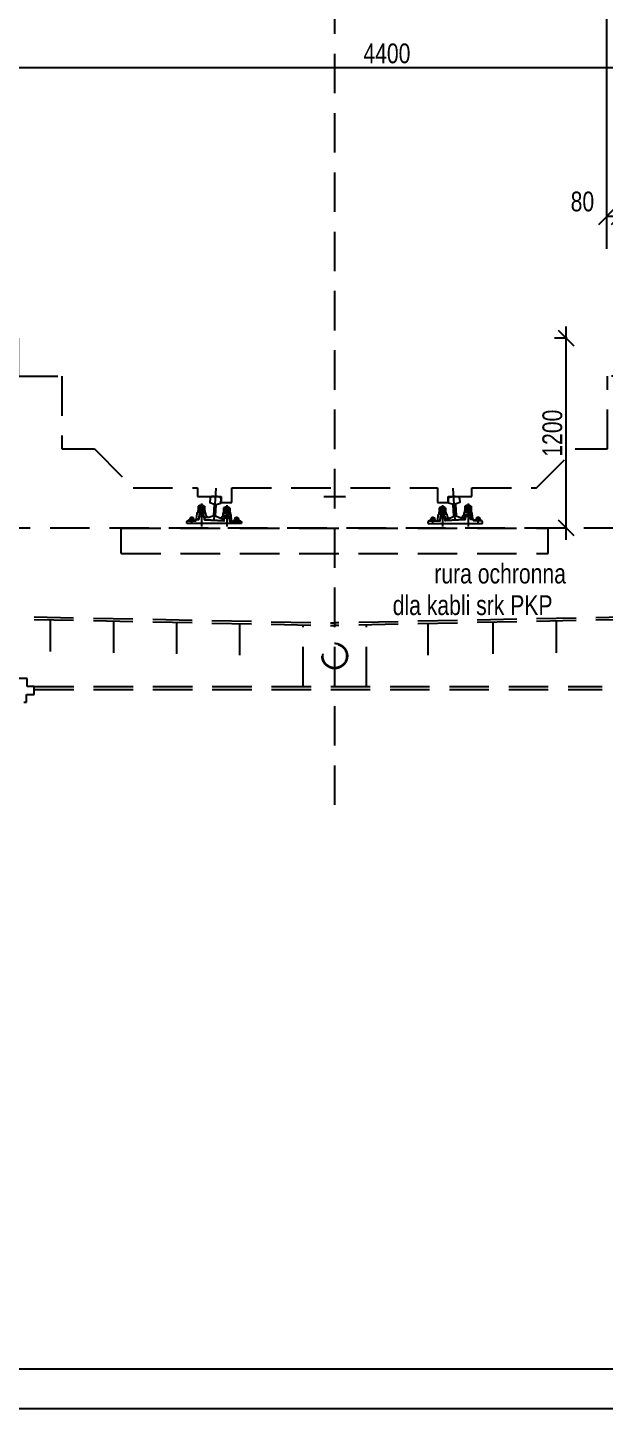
# Model space of a CAD drawing. Header units: millimetres. Extents: x -1069826 to 2704411, y -432732 to 412301.
# Drawn here: x 524699 to 528346, y -25263 to -16532 of the extents above; entities that cross this region are included whole.
import ezdxf

# ---------------------------------------------------------------- set-up
doc = ezdxf.new("R2010")
doc.units = ezdxf.units.MM
doc.header["$LTSCALE"] = 1000
doc.header["$MEASUREMENT"] = 0
doc.linetypes.add('HIDDEN', pattern=[0.375, 0.25, -0.125])
for name, color, linetype in [('0-RAM-L', 7, 'Continuous'), ('0-T', 7, 'Continuous'), ('00XX00-T', 7, 'Continuous'), ('DROGO-T', 7, 'Continuous')]:
    doc.layers.add(name, color=color, linetype=linetype)
doc.styles.add('CDMSTYLE', font='CDMSIMPL', dxfattribs={"width": 0.8, "bigfont": 'CDMBIGPL'})
doc.dimstyles.new('CDMOG-MM-50', dxfattribs={"dimscale": 50, "dimtxt": 2.5, "dimasz": 1, "dimexe": 1.5, "dimexo": 5, "dimgap": 0.5, "dimtad": 1, "dimdec": 0, "dimrnd": 1, "dimzin": 1, "dimdsep": 46, "dimtxsty": 'CDMSTYLE', "dimblk1": 'OBLIQUE', "dimblk2": 'OBLIQUE', "dimsah": 1, "dimtsz": 1, "dimcen": -2.5, "dimdle": 1.5, "dimclrd": 9, "dimclre": 9, "dimclrt": 9, "dimadec": 0, "dimazin": 0, "dimtfac": 1, "dimtmove": 2, "dimatfit": 3, "dimldrblk": 'OBLIQUE', "dimfxl": 1, "dimtvp": 1, "dimtolj": 1, "dimtzin": 0, "dimarcsym": 0})

# ---------------------------------------------------------------- blocks, each defined once
blk = doc.blocks.new('*D13')
at = {"color": 9, "linetype": 'ByBlock', "transparency": 16777216}
for p, q in [((524391.1, -16992), (524491.1, -16892)), ((528791.1, -16992), (528891.1, -16892)), ((528841.1, -17319.3), (528841.1, -16867)), ((524366.1, -16942), (528916.1, -16942))]:
    blk.add_line(p, q, dxfattribs=at)
at = {"layer": 'Defpoints', "color": 0, "linetype": 'ByBlock', "transparency": 16777216}
for p in [(528841.1, -16942), (524441.1, -17569.3), (528841.1, -17569.3)]:
    blk.add_point(p, dxfattribs=at)
at = {"color": 9, "linetype": 'ByBlock', "transparency": 16777216, "insert": (526970.9, -16854.5), "char_height": 125, "attachment_point": 5, "style": 'CDMSTYLE'}
blk.add_mtext('\\A1;4400', dxfattribs=at)
blk = doc.blocks.new('_OBLIQUE')
at = {"color": 0, "linetype": 'ByBlock'}
blk.add_line((-0.5, -0.5), (0.5, 0.5), dxfattribs=at)
blk = doc.blocks.new('A$C05BD7996')
at = {"color": 40, "linetype": 'HIDDEN'}
for p, q in [((1020, 4918.5), (940, 4868.5)), ((3380, 4918.5), (1020, 4918.5)), ((3460, 4868.5), (3380, 4918.5)), ((940, 4868.5), (600, 4568.5)), ((3800, 4568.5), (3460, 4868.5)), ((600, 4568.5), (400, 4318.5)), ((4000, 4318.5), (3800, 4568.5)), ((400, 4318.5), (300, 3918.5)), ((4100, 3918.5), (4000, 4318.5)), ((300, 3918.5), (200, 3118.5)), ((4200, 3118.5), (4100, 3918.5)), ((200, 3118.5), (0, 3118.5)), ((0, 3118.5), (0, 1068.5)), ((4400, 3118.5), (4200, 3118.5)), ((4400, 1068.5), (4400, 3118.5)), ((0, 1068.5), (200, 1068.5)), ((4200, 1068.5), (4400, 1068.5)), ((475, 828.5), (475, 368.5)), ((3925, 368.5), (3925, 828.5)), ((475, 368.5), (680, 368.5)), ((680, 368.5), (925, 123.5)), ((3475, 123.5), (3720, 368.5)), ((3720, 368.5), (3925, 368.5)), ((925, 123.5), (1332.5, 123.5)), ((1332.5, 123.5), (1332.5, 68.5)), ((1549.5, 30.5), (1549.5, 123.5)), ((1549.5, 123.5), (2850.5, 123.5)), ((2850.5, 123.5), (2850.5, 30.5)), ((3067.5, 68.5), (3067.5, 123.5)), ((3067.5, 123.5), (3475, 123.5)), ((1332.5, 68.5), (1482.5, 68.5)), ((1482.5, 68.5), (1482.5, 30.5)), ((1482.5, 30.5), (1549.5, 30.5)), ((2850.5, 30.5), (2917.5, 30.5)), ((2917.5, 30.5), (2917.5, 68.5)), ((2917.5, 68.5), (3067.5, 68.5))]:
    blk.add_line(p, q, dxfattribs=at)
at = {"layer": '0-T', "color": 40, "linetype": 'HIDDEN'}
for p, q in [((200, 828.5), (200, 1068.5)), ((4200, 828.5), (4200, 1068.5)), ((200, 828.5), (475, 828.5)), ((4200, 828.5), (3925, 828.5))]:
    blk.add_line(p, q, dxfattribs=at)
at = {"layer": '0-T', "color": 9, "linetype": 'Continuous'}
for p, q in [((2200, 0), (2200, 137)), ((2131.5, 68.5), (2268.5, 68.5))]:
    blk.add_line(p, q, dxfattribs=at)
blk = doc.blocks.new('A$C3471609C')
at = {"layer": '0-T', "color": 9, "linetype": 'Continuous'}
blk.add_blockref('A$C05BD7996', (0, 0), dxfattribs=at)
blk = doc.blocks.new('*D108')
at = {"color": 9, "linetype": 'ByBlock', "transparency": 16777216}
for p, q in [((528311.1, -16216), (528411.1, -16116)), ((528361.1, -17924), (528361.1, -16091)), ((540111.1, -16216), (540211.1, -16116)), ((540161.1, -17876.7), (540161.1, -16091)), ((528286.1, -16166), (540236.1, -16166))]:
    blk.add_line(p, q, dxfattribs=at)
at = {"layer": 'Defpoints', "color": 0, "linetype": 'ByBlock', "transparency": 16777216}
for p in [(540161.1, -16166), (540161.1, -18126.7), (528361.1, -18174)]:
    blk.add_point(p, dxfattribs=at)
at = {"color": 9, "linetype": 'ByBlock', "transparency": 16777216, "insert": (534261.1, -16078.5), "char_height": 125, "attachment_point": 5, "style": 'CDMSTYLE'}
blk.add_mtext('\\A1;\\C1;11800', dxfattribs=at)
blk = doc.blocks.new('*D113')
at = {"color": 9, "linetype": 'ByBlock', "transparency": 16777216}
for p, q in [((528311.1, -17775.6), (528411.1, -17675.6)), ((528361.1, -17930.4), (528361.1, -17650.6)), ((528391.1, -17775.6), (528491.1, -17675.6)), ((528441.1, -17930.4), (528441.1, -17650.6)), ((528516.1, -17725.6), (528361.1, -17725.6))]:
    blk.add_line(p, q, dxfattribs=at)
at = {"layer": 'Defpoints', "color": 0, "linetype": 'ByBlock', "transparency": 16777216}
for p in [(528361.1, -17725.6), (528361.1, -18180.4), (528441.1, -18180.4)]:
    blk.add_point(p, dxfattribs=at)
at = {"color": 9, "linetype": 'ByBlock', "transparency": 16777216, "insert": (528207.2, -17631.9), "char_height": 125, "attachment_point": 5, "style": 'CDMSTYLE'}
blk.add_mtext('\\A1;80', dxfattribs=at)
blk = doc.blocks.new('SZPKOL')
at = {"color": 0, "linetype": 'ByBlock'}
blk.add_lwpolyline([(12.4, 4, 0.138548), (-12.3, 5.1), (-9.4, 21.8), (0, 23.9), (9.4, 21.8)], format="xyb", close=True, dxfattribs=at)
for start, end in [(102.91054, 124.24217), (55.75783, 72.09979)]:
    blk.add_arc((-1.8, -37.6), 45.5, start, end, dxfattribs=at)
blk = doc.blocks.new('SRUKOL')
at = {"color": 0, "linetype": 'ByBlock'}
for p, q in [((0, 10), (-22, 10)), ((-22, 10), (-22, 0)), ((-11, 5), (-22, 5)), ((0, 0), (-22, 0)), ((-20, 37.2), (-20, 24)), ((-20, 24), (-20, 11.3)), ((-17, 5), (-17, 0)), ((0, 38.6), (-15, 38.6)), ((0, 10), (-15, 10)), ((-12.7, 41.6), (-10.1, 43.8)), ((-12.7, 38.6), (-12.7, 41.6)), ((-12.7, 41.6), (12.5, 41.6)), ((-12, 5), (-12, 0)), ((-11, 10), (11, 5)), ((-11, 5), (11, 0)), ((-10.1, 43.8), (-10.1, 38.4)), ((-10.1, 43.8), (9.9, 43.8)), ((-10.1, 37.3), (-10.1, 24)), ((-10.1, 24), (-10.1, 11.2)), ((0, 38.6), (15, 38.6)), ((0, 10), (15, 10)), ((0, 10), (22, 10)), ((0, 0), (22, 0)), ((12.5, 41.6), (9.9, 43.8)), ((9.9, 43.8), (9.9, 38.4)), ((10.1, 37.3), (10.1, 24)), ((10.1, 24), (10.1, 11.2)), ((11, 5), (22, 5)), ((12, 10), (12, 5)), ((12.5, 38.6), (12.5, 41.6)), ((17, 10), (17, 5)), ((20, 37.2), (20, 24)), ((20, 24), (20, 11.3)), ((22, 10), (22, 0))]:
    blk.add_line(p, q, dxfattribs=at)
for centre, radius, start, end in [((-15, 28.6), 10, 60, 120), ((-15, 20), 10, 240, 300), ((0, -1.4), 40, 90, 104.60152), ((0, 50), 40, 255.39848, 270), ((0, -1.4), 40, 75.39848, 90), ((0, 50), 40, 270, 284.60152), ((15, 28.6), 10, 60, 120), ((15, 20), 10, 240, 300)]:
    blk.add_arc(centre, radius, start, end, dxfattribs=at)
blk = doc.blocks.new('*D751')
at = {"color": 9, "linetype": 'ByBlock', "transparency": 16777216}
for p, q in [((528105.1, -19771.2), (528105.1, -18421.2)), ((528111.1, -18496.2), (528030.1, -18496.2)), ((528155.1, -18546.2), (528055.1, -18446.2)), ((528111.1, -19696.2), (528030.1, -19696.2)), ((528155.1, -19746.2), (528055.1, -19646.2))]:
    blk.add_line(p, q, dxfattribs=at)
at = {"layer": 'Defpoints', "color": 0, "linetype": 'ByBlock', "transparency": 16777216}
for p in [(528105.1, -18496.2), (528361.1, -18496.2), (528361.1, -19696.2)]:
    blk.add_point(p, dxfattribs=at)
at = {"color": 9, "linetype": 'ByBlock', "transparency": 16777216, "insert": (528017.6, -19096.2), "char_height": 125, "attachment_point": 5, "rotation": 90, "style": 'CDMSTYLE'}
blk.add_mtext('\\A1;1200', dxfattribs=at)

msp = doc.modelspace()

# ---------------------------------------------------------------- linework, layer by layer
at = {"color": 40, "linetype": 'HIDDEN'}
for p, q in [((526641.1144, -21447.0111), (526641.1144, -14164.2624)), ((528841.1144, -19696.1741), (524441.1144, -19696.1741)), ((525291.1144, -19696.1741), (527991.1144, -19696.1741)), ((525291.1144, -19856.1741), (525291.1144, -19696.1741)), ((527991.1144, -19856.1741), (527991.1144, -19696.1741)), ((525291.1144, -19856.1741), (527991.1144, -19856.1741))]:
    msp.add_line(p, q, dxfattribs=at)
at = {"color": 40, "linetype": 'ByBlock'}
for p, q in [((525879.2179, -19647.3021), (525891.858, -19444.0061)), ((527403.011, -19647.3021), (527390.3708, -19444.0061)), ((525878.6079, -19495.5519), (525888.4643, -19496.1648)), ((525898.3207, -19496.7776), (525888.4643, -19496.1648)), ((527383.9082, -19496.7776), (527393.7646, -19496.1648)), ((527403.621, -19495.5519), (527393.7646, -19496.1648)), ((525737.9588, -19666.3021), (525737.9588, -19622.9527)), ((526021.7179, -19666.3021), (526021.7179, -19622.9527)), ((527261.8701, -19666.3021), (527261.8701, -19622.9527)), ((527547.5496, -19666.3021), (527547.5496, -19622.9527))]:
    msp.add_line(p, q, dxfattribs=at)
at = {"color": 40, "linetype": 'Continuous'}
for p, q in [((525798.3129, -19540.0597), (525798.3129, -19685.4058)), ((525959.0114, -19552.4152), (525959.0114, -19685.4058)), ((527323.2175, -19552.4152), (527323.2175, -19685.4058)), ((527483.916, -19540.0597), (527483.916, -19685.4058))]:
    msp.add_line(p, q, dxfattribs=at)
at = {"color": 40, "linetype": 'ByBlock'}
for points in [[(525878.6023, -19495.5518, 0.040045312), (525865.8327, -19496.3405, 0.02085363), (525864.7607, -19496.5008, 0.007370603), (525862.4362, -19496.8999, 0.343626376), (525852.6638, -19507.951), (525851.0619, -19533.7161), (525873.7986, -19543.1609, -0.320102524), (525878.0998, -19550.0597), (525874.0495, -19615.2017, -0.303762752), (525869.3252, -19621.3917), (525850.4627, -19627.8332, -0.075856192), (525838.5851, -19629.9658), (525820.235, -19630.4473, 0.388572544), (525817.3195, -19633.2601), (525816.8383, -19640.9991), (525941.5974, -19648.7561), (525942.0786, -19641.0171, 0.388572544), (525939.5339, -19637.8648), (525921.3849, -19635.114, -0.075856192), (525909.8629, -19631.5264), (525891.9436, -19622.798, -0.303762752), (525888.0225, -19616.0705), (525892.0728, -19550.9285, -0.320102524), (525897.1954, -19544.6156), (525920.927, -19538.06), (525922.5289, -19512.2949, 0.343626376), (525914.2008, -19500.1184, 0.007370603), (525911.9436, -19499.4345, 0.02085363), (525910.8998, -19499.1426, 0.040045312), (525898.3262, -19496.7782)], [(527403.6265, -19495.5518, -0.040045312), (527416.3962, -19496.3405, -0.02085363), (527417.4682, -19496.5008, -0.007370603), (527419.7926, -19496.8999, -0.343626376), (527429.565, -19507.951), (527431.167, -19533.7161), (527408.4303, -19543.1609, 0.320102524), (527404.1291, -19550.0597), (527408.1794, -19615.2017, 0.303762752), (527412.9037, -19621.3917), (527431.7661, -19627.8332, 0.075856192), (527443.6437, -19629.9658), (527461.9938, -19630.4473, -0.388572544), (527464.9093, -19633.2601), (527465.3905, -19640.9991), (527340.6314, -19648.7561), (527340.1503, -19641.0171, -0.388572544), (527342.6949, -19637.8648), (527360.844, -19635.114, 0.075856192), (527372.366, -19631.5264), (527390.2852, -19622.798, 0.303762752), (527394.2064, -19616.0705), (527390.1561, -19550.9285, 0.320102524), (527385.0334, -19544.6156), (527361.3019, -19538.06), (527359.6999, -19512.2949, -0.343626376), (527368.0281, -19500.1184, -0.007370603), (527370.2852, -19499.4345, -0.02085363), (527371.3291, -19499.1426, -0.040045312), (527383.9027, -19496.7782)]]:
    msp.add_lwpolyline(points, format="xyb", dxfattribs=at)
for points in [[(526051.7179, -19658.3021), (526051.7179, -19664.3021, -0.414213562), (526049.7179, -19666.3021), (525708.7179, -19666.3021, -0.414213562), (525706.7179, -19664.3021), (525706.7179, -19656.3021, -0.414213562), (525711.7179, -19651.3021), (525760.7179, -19651.3021, 0.414213562), (525762.7179, -19649.3021), (525762.7179, -19643.3021, -0.414213562), (525764.7179, -19641.3021), (525780.9079, -19641.3021, 0.385313586), (525782.898, -19639.5012), (525784.7179, -19621.3021), (525811.9079, -19621.3021, -0.385313586), (525813.898, -19623.1031), (525815.7552, -19641.6752, 0.367589322), (525817.6211, -19643.4723), (525940.5889, -19651.118, 0.403251184), (525942.7031, -19649.3208), (525944.3313, -19633.0385, -0.385313586), (525946.3214, -19631.2375), (525971.7014, -19631.2375, -0.385313586), (525973.6915, -19633.0385), (525975.5378, -19651.5012, 0.385313586), (525977.5278, -19653.3021), (526046.7179, -19653.3021, -0.414213562)], [(525813.8963, -19610.428, 0.371247317), (525810.9295, -19607.873), (525786.577, -19607.873, 0.388478902), (525783.5888, -19610.6074), (525781.0606, -19639.0501, -0.388478902), (525779.0684, -19640.873), (525770.033, -19640.873, -0.4404252), (525768.0408, -19638.6959), (525771.1991, -19603.1647, -0.388478902), (525779.1677, -19595.873), (525819.5414, -19595.873, -0.371247317), (525824.486, -19600.1313), (525826.969, -19616.3881, 0.282190673), (525830.3325, -19620.3898), (525832.2281, -19621.0217, -0.288824416), (525833.5802, -19622.671), (525834.1723, -19627.4083, -0.418231262), (525832.4086, -19629.6442), (525818.4153, -19630.2866, -0.403059278), (525816.2166, -19628.5955)], [(525943.428, -19620.3633, -0.371247317), (525946.3948, -19617.8083), (525970.7472, -19617.8083, -0.388478902), (525973.7354, -19620.5427), (525976.2637, -19648.9854, 0.388478902), (525978.2558, -19650.8083), (525987.2913, -19650.8083, 0.4404252), (525989.2835, -19648.6312), (525986.1251, -19613.1, 0.388478902), (525978.1565, -19605.8083), (525937.7829, -19605.8083, 0.371247317), (525932.8382, -19610.0666), (525930.9318, -19622.7762, -0.282190673), (525927.5683, -19626.7779), (525925.6727, -19627.4097, 0.288824416), (525924.3206, -19629.059), (525923.7285, -19633.7964, 0.418231262), (525925.4922, -19636.0322), (525938.909, -19637.523, 0.403059278), (525941.1077, -19635.8319)], [(527230.511, -19658.3021), (527230.511, -19664.3021, 0.414213562), (527232.511, -19666.3021), (527573.511, -19666.3021, 0.414213562), (527575.511, -19664.3021), (527575.511, -19656.3021, 0.414213562), (527570.511, -19651.3021), (527521.511, -19651.3021, -0.414213562), (527519.511, -19649.3021), (527519.511, -19643.3021, 0.414213562), (527517.511, -19641.3021), (527501.321, -19641.3021, -0.385313586), (527499.3309, -19639.5012), (527497.511, -19621.3021), (527470.321, -19621.3021, 0.385313586), (527468.3309, -19623.1031), (527466.4737, -19641.6752, -0.367589322), (527464.6077, -19643.4723), (527341.64, -19651.118, -0.403251184), (527339.5258, -19649.3208), (527337.8976, -19633.0385, 0.385313586), (527335.9075, -19631.2375), (527310.5274, -19631.2375, 0.385313586), (527308.5374, -19633.0385), (527306.6911, -19651.5012, -0.385313586), (527304.701, -19653.3021), (527235.511, -19653.3021, 0.414213562)], [(527338.8009, -19620.3633, 0.371247317), (527335.8341, -19617.8083), (527311.4816, -19617.8083, 0.388478902), (527308.4934, -19620.5427), (527305.9652, -19648.9854, -0.388478902), (527303.973, -19650.8083), (527294.9375, -19650.8083, -0.4404252), (527292.9454, -19648.6312), (527296.1037, -19613.1, -0.388478902), (527304.0723, -19605.8083), (527344.4459, -19605.8083, -0.371247317), (527349.3906, -19610.0666), (527351.297, -19622.7762, 0.282190673), (527354.6606, -19626.7779), (527356.5561, -19627.4097, -0.288824416), (527357.9082, -19629.059), (527358.5004, -19633.7964, -0.418231262), (527356.7367, -19636.0322), (527343.3199, -19637.523, -0.403059278), (527341.1212, -19635.8319)], [(527468.3326, -19610.428, -0.371247317), (527471.2994, -19607.873), (527495.6518, -19607.873, -0.388478902), (527498.64, -19610.6074), (527501.1683, -19639.0501, 0.388478902), (527503.1604, -19640.873), (527512.1959, -19640.873, 0.4404252), (527514.188, -19638.6959), (527511.0297, -19603.1647, 0.388478902), (527503.0611, -19595.873), (527462.6875, -19595.873, 0.371247317), (527457.7428, -19600.1313), (527455.2599, -19616.3881, -0.282190673), (527451.8963, -19620.3898), (527450.0008, -19621.0217, 0.288824416), (527448.6487, -19622.671), (527448.0565, -19627.4083, 0.418231262), (527449.8202, -19629.6442), (527463.8135, -19630.2866, 0.403059278), (527466.0123, -19628.5955)]]:
    msp.add_lwpolyline(points, format="xyb", close=True, dxfattribs=at)
at = {"color": 40, "linetype": 'Continuous'}
msp.add_point((526641.1144, -19496.1741), dxfattribs=at)
at = {"layer": '0-RAM-L', "color": 3, "linetype": 'Continuous'}
for points in [[(521970.7477, -25262.6706), (555370.1862, -25262.6706), (555370.1862, -10412.6706), (521970.7477, -10412.6706)], [(523101.8016, -25012.6706), (555120.1862, -25012.6706), (555120.1862, -10662.6706), (523101.8016, -10662.6706)]]:
    msp.add_lwpolyline(points, close=True, dxfattribs=at)
at = {"layer": '0-T', "color": 40, "linetype": 'HIDDEN'}
for p, q in [((524365.1144, -20250.6541), (526641.1144, -20296.1741)), ((528917.1144, -20250.6541), (526641.1144, -20296.1741)), ((524365.1144, -20266.6541), (526641.1144, -20312.1741)), ((524841.3944, -20274.1825), (524841.3944, -20476.1797)), ((525241.3944, -20282.1825), (525241.3944, -20484.1797)), ((525641.3944, -20290.1825), (525641.3944, -20492.1797)), ((526041.3944, -20500.1797), (526041.3944, -20300.1797)), ((526441.3944, -20697.6844), (526441.3944, -20308.1797)), ((528917.1144, -20266.6541), (526641.1144, -20312.1741)), ((526841.3944, -20697.6844), (526841.3944, -20308.1685)), ((527231.3944, -20500.3685), (527231.3944, -20300.3685)), ((527641.3944, -20290.1713), (527641.3944, -20492.1685)), ((528041.3944, -20282.1713), (528041.3944, -20484.1685)), ((524741.1144, -20697.6844), (528331.1144, -20697.6844)), ((524741.1144, -20717.6844), (528331.1144, -20717.6844))]:
    msp.add_line(p, q, dxfattribs=at)
at = {"layer": '0-T', "color": 9, "linetype": 'HIDDEN'}
for radius in [80, 75]:
    msp.add_circle((526641.1144, -20504.9293), radius, dxfattribs=at)
at = {"layer": 'DROGO-T', "color": 40, "linetype": 'HIDDEN'}
msp.add_lwpolyline([(524573.1144, -18647.6844), (524558.1144, -18647.6844), (524558.1144, -18597.6844), (524158.1144, -18597.6844), (524158.1144, -18647.6844), (524143.1144, -18647.6844), (524143.1144, -18697.6844), (524351.1144, -18697.6844), (524351.1144, -20647.6844), (524301.1144, -20647.6844), (524301.1144, -20797.6844), (524691.1144, -20797.6844), (524691.1144, -20747.6844), (524741.1144, -20747.6844), (524741.1144, -20697.6844), (524696.1144, -20697.6844), (524696.1144, -20647.6844), (524365.1144, -20647.6844), (524365.1144, -18697.6844), (524573.1144, -18697.6844), (524573.1144, -18647.6844)], dxfattribs=at)

# ---------------------------------------------------------------- block references
at = {"color": 40, "linetype": 'ByBlock'}
for name, p in [('SRUKOL', (525797.2014, -19595.873)), ('SRUKOL', (527482.8045, -19595.873)), ('SZPKOL', (525737.4588, -19651.3021)), ('SRUKOL', (525957.8999, -19605.8083)), ('SZPKOL', (526021.7179, -19653.3021)), ('SZPKOL', (527261.8701, -19653.3021)), ('SRUKOL', (527322.106, -19605.8083)), ('SZPKOL', (527548.0496, -19651.3021))]:
    msp.add_blockref(name, p, dxfattribs=at)
at = {"layer": '0-T', "color": 9, "linetype": 'Continuous'}
msp.add_blockref('A$C3471609C', (524441.1143, -19564.6943), dxfattribs=at)

# ---------------------------------------------------------------- texts
at = {"layer": '00XX00-T', "color": 9, "linetype": 'Continuous', "style": 'CDMSTYLE', "width": 0.8}
for s, p in [('rura ochronna', (527270.5972, -20046.4829)), ('dla kabli srk PKP', (527007.6527, -20246.1951))]:
    msp.add_text(s, height=125, dxfattribs=at).set_placement(p)

# ---------------------------------------------------------------- dimensions: what is measured, and where the dimension line sits
at = {"layer": '0-T', "color": 1, "linetype": 'Continuous'}
dim = msp.add_linear_dim(base=(540161.1144, -16165.9527), p1=(528361.1144, -18174.0054), p2=(540161.1144, -18126.7375), text='\\C1;<>', dimstyle='CDMOG-MM-50', dxfattribs=at)
dim.commit()
dim.dimension.update_dxf_attribs({"geometry": '*D108', "text_midpoint": (534261.1144, -16078.4527)})
at = {"layer": '0-T', "color": 4, "linetype": 'Continuous'}
dim = msp.add_linear_dim(base=(528841.1144, -16782.9104), p1=(524441.1144, -17410.2374), p2=(528841.1144, -17410.2374), dimstyle='CDMOG-MM-50', override={"dimse1": 1}, dxfattribs=at)
dim.commit()
dim.dimension.update_dxf_attribs({"geometry": '*D13', "text_midpoint": (526970.9389, -16695.4104), "dimtype": 160, "insert": (0, 159.06)})
at = {"layer": '0-T', "color": 9, "linetype": 'Continuous'}
dim = msp.add_linear_dim(base=(528361.1144, -17725.616), p1=(528441.1144, -18180.4335), p2=(528361.1144, -18180.4335), dimstyle='CDMOG-MM-50', dxfattribs=at)
dim.commit()
dim.dimension.update_dxf_attribs({"geometry": '*D113', "text_midpoint": (528207.1678, -17631.925), "dimtype": 160})
at = {"layer": 'DROGO-T', "color": 9, "linetype": 'Continuous'}
dim = msp.add_linear_dim(base=(528105.0737, -18496.1741), p1=(528361.1144, -19696.1741), p2=(528361.1144, -18496.1741), angle=90, dimstyle='CDMOG-MM-50', dxfattribs=at)
dim.commit()
dim.dimension.update_dxf_attribs({"geometry": '*D751', "text_midpoint": (528017.5737, -19096.1741)})

doc.saveas('drawing.dxf')
